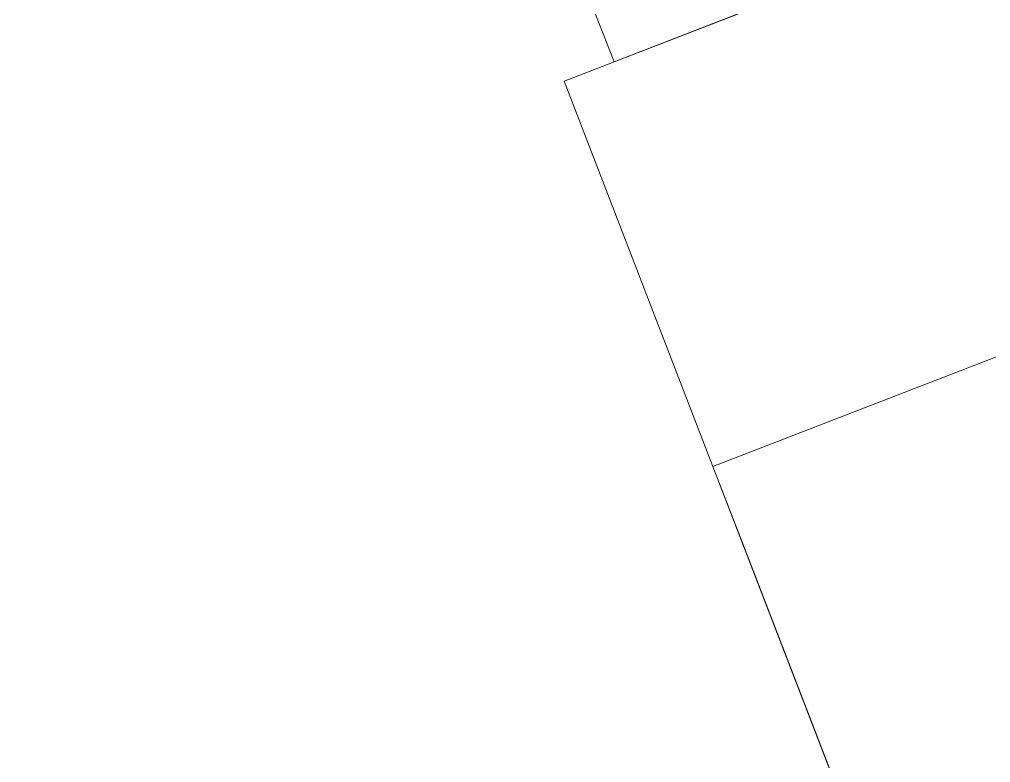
# Model space of a CAD drawing. Header units: metres. Extents: x 0 to 311631, y 0 to 6270612.
# Drawn here: x 310618.2 to 310822.9, y 6270104.4 to 6270261 of the extents above; entities that cross this region are included whole.
import ezdxf
from ezdxf import colors
from ezdxf.entities.mleader import LeaderData, LeaderLine
from ezdxf.math import Vec2, Vec3

# ---------------------------------------------------------------- set-up
doc = ezdxf.new("R2010")
doc.units = ezdxf.units.M
doc.layers.add('Cadastre Developer_SP_NEW', color=92, linetype='Continuous', lineweight=15)
doc.layers.add('Cadastre Land Parcels_SP_EXT', color=118, linetype='Continuous', lineweight=15)
doc.styles.get("Standard").update_dxf_attribs({"font": 'arial.ttf'})

msp = doc.modelspace()

# ---------------------------------------------------------------- linework, layer by layer
at = {"layer": 'Cadastre Developer_SP_NEW', "linetype": 'Continuous'}
msp.add_lwpolyline([(310824.859, 6270010.227), (311063.777, 6270102.53), (311034.138, 6270179.239), (311023.126, 6270207.74), (311003.274, 6270259.121), (310764.382, 6270166.814), (310791.809, 6270095.77), (310824.859, 6270010.227)], close=True, dxfattribs=at)
at = {"layer": 'Cadastre Land Parcels_SP_EXT', "linetype": 'Continuous'}
for points in [[(310764.382, 6270166.814), (311003.274, 6270259.121), (310970.766, 6270343.221), (310826.608, 6270287.558), (310827.714, 6270284.55), (310733.049, 6270247.97), (310764.382, 6270166.814)], [(310771.512, 6270262.833), (310766.3, 6270276.357), (310738.331, 6270265.553), (310743.555, 6270252.03), (310771.512, 6270262.833)], [(310874.143, 6270029.482), (310877.871, 6270030.923), (310922.559, 6270048.188), (310926.287, 6270049.628), (310942.876, 6270056.037), (310946.603, 6270057.477), (310991.268, 6270074.733), (310994.996, 6270076.173), (311011.585, 6270082.582), (311015.312, 6270084.022), (311059.977, 6270101.277), (311063.705, 6270102.717), (311034.138, 6270179.239), (311023.126, 6270207.741), (311003.274, 6270259.121), (310764.382, 6270166.814), (310769.761, 6270152.88), (310815.377, 6270034.769), (310824.787, 6270010.414), (310874.143, 6270029.482)]]:
    msp.add_lwpolyline(points, close=True, dxfattribs=at)

# ---------------------------------------------------------------- next in the draw order: leaders
at = {"layer": 'Cadastre Developer_SP_NEW'}
ml = msp.add_multileader_mtext('Standard', dxfattribs=at)
ml.set_content('{\\C7;CONSTRUCTED UNDER URS18697}', color=256)
ml.set_leader_properties()
ml.build(insert=Vec2(0, 0))
ml.multileader.update_dxf_attribs({"leader_type": 2, "has_text_frame": 1, "text_left_attachment_type": 2, "text_right_attachment_type": 2, "dogleg_length": 0.01, "arrow_head_size": 2.5})
ctx = ml.context
ctx.base_point, ctx.char_height, ctx.arrow_head_size, ctx.landing_gap_size, ctx.plane_origin, ctx.plane_x_axis, ctx.plane_y_axis = Vec3(311107.02, 6270147.183), 1.8, 2.5, 1, Vec3(312440.418, 6270586.164), Vec3(0.9328226, 0.3603358), Vec3(-0.3603358, 0.9328226)
ctx.left_attachment, ctx.right_attachment, ctx.text_align_type = 2, 2, 1
notes = []
notes.append((ctx, [(0, (0, 0, 0), (0, 0), (1, 0), 1, [])]))
ctx.mtext.insert, ctx.mtext.text_direction, ctx.mtext.rotation, ctx.mtext.width, ctx.mtext.defined_height, ctx.mtext.alignment, ctx.mtext.flow_direction = Vec3(311127.057, 6270155.921), Vec3(0.9328226, 0.3603358), 0.3686279, 65.08133, 51.825, 2, 5
ctx.mtext.has_bg_fill, ctx.mtext.bg_color, ctx.mtext.bg_scale_factor, ctx.mtext.bg_transparency, ctx.mtext.use_window_bg_color = 1, -1073741824, 2, 0, 1
for ctx, leaders in notes:
    for number, flags, end, landing, length, lines in leaders:
        leader = LeaderData()
        leader.index, (leader.has_last_leader_line, leader.has_dogleg_vector, leader.attachment_direction) = number, flags
        leader.last_leader_point, leader.dogleg_vector, leader.dogleg_length = Vec3(end), Vec3(landing), length
        for number, points, colour, breaks in lines:
            line = LeaderLine()
            line.index, line.vertices, line.color, line.breaks = number, Vec3.list(points), colors.encode_raw_color(colour), breaks
            leader.lines.append(line)
        ctx.leaders.append(leader)

doc.saveas('drawing.dxf')
